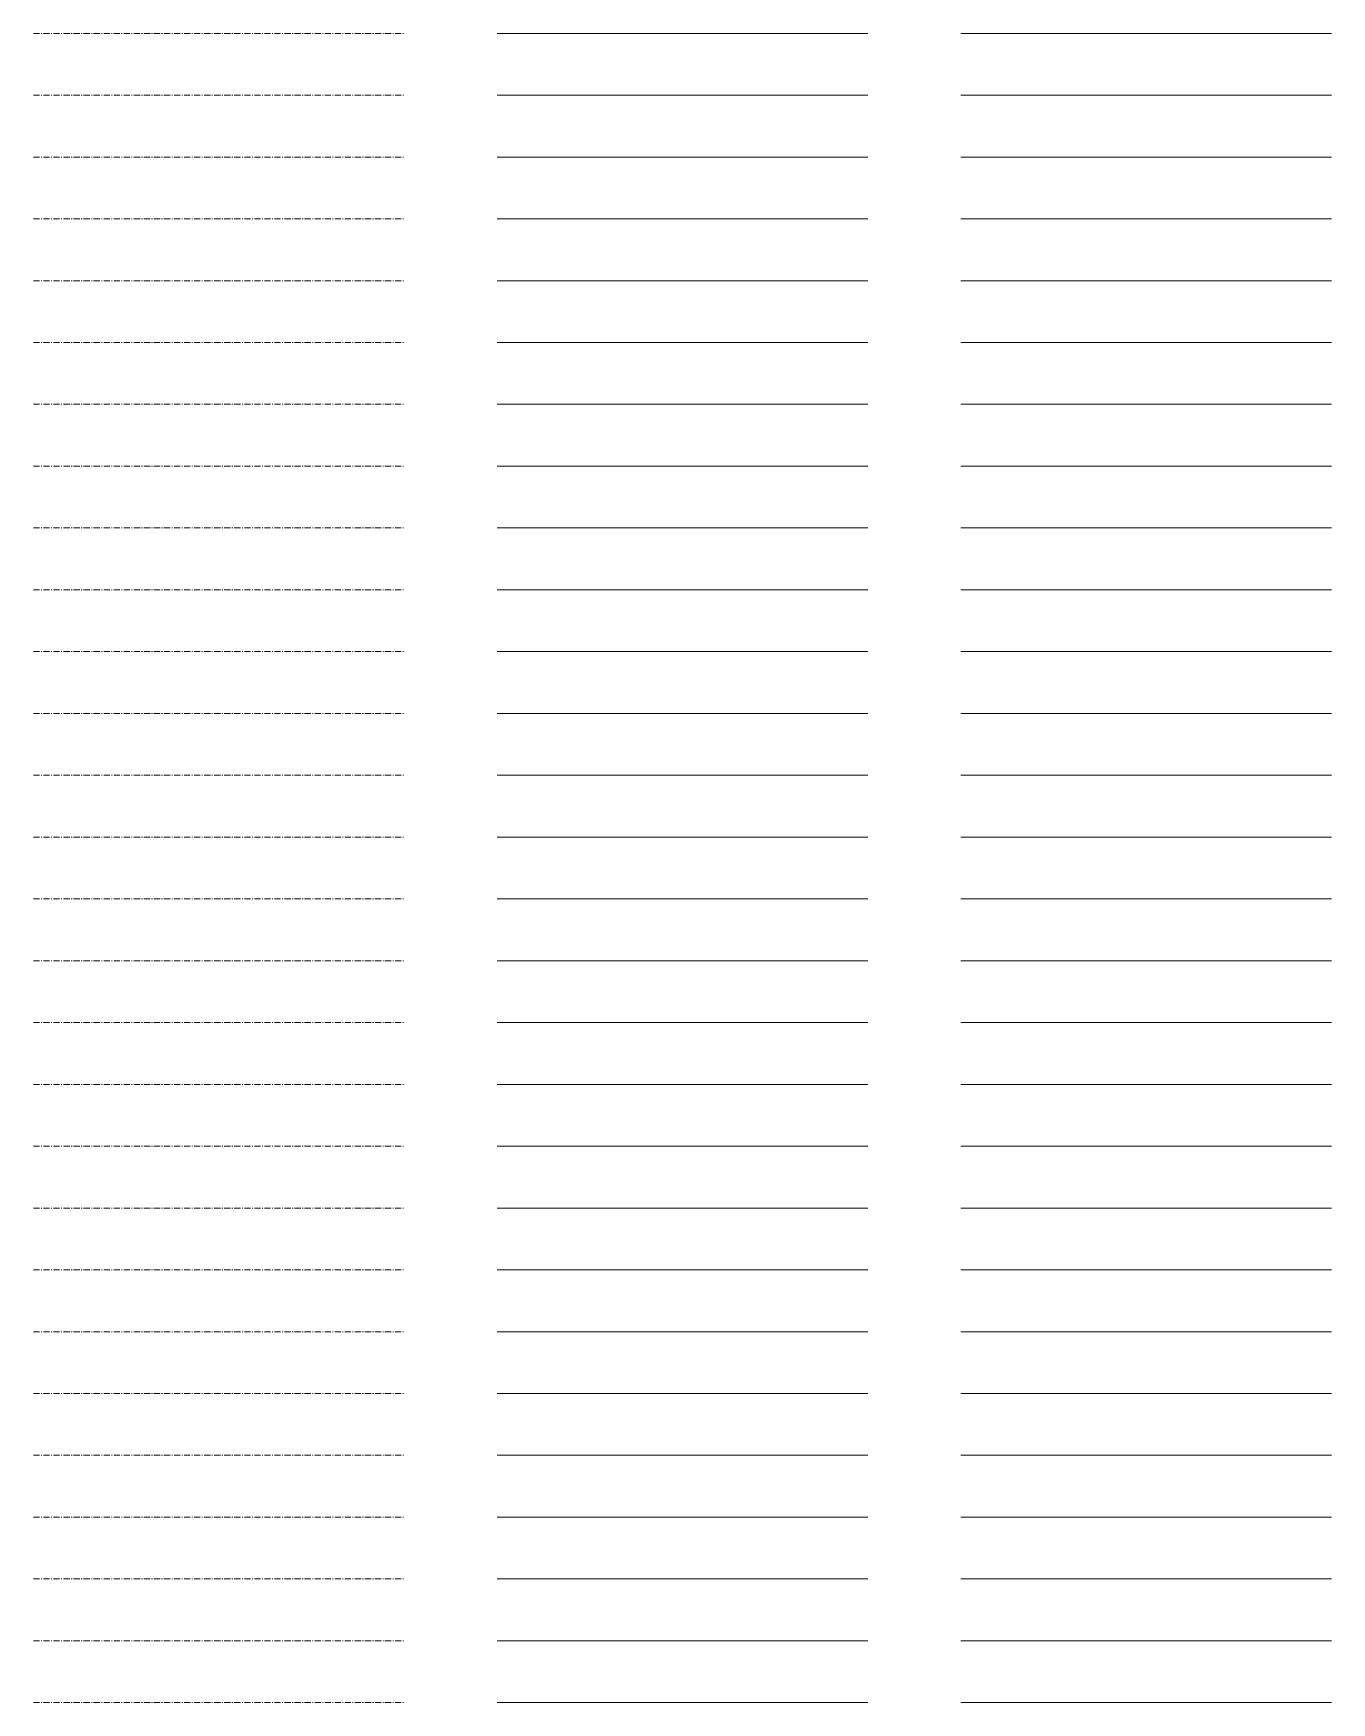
# Model space of a CAD drawing. Header units: metres. Extents: x -170 to 2070, y -13 to 17840.
# Drawn here: x 1650 to 2070, y 540 to 1080 of the extents above; entities that cross this region are included whole.
import ezdxf
from ezdxf.lldxf.tags import DXFTag

# ---------------------------------------------------------------- set-up
doc = ezdxf.new("R2010")
doc.units = ezdxf.units.M
doc.linetypes.add('KL-VERLATEN-SO', pattern=[3.25, 2, -0.5, 0.25, -0.5])
for name, color, linetype, lineweight in [('B-OI-KL-ET_LS_AANSLUITNET_230 V_3x2.5Cu as2.5-(IN BEDRIJF)-G', 14, 'Continuous', 18), ('B-OI-KL-ET_LS_AANSLUITNET_230 V_3x2.5Cu as2.5-(RESERVE)-G', 14, 'KL-RESERVE-SO', 18), ('B-OI-KL-ET_LS_AANSLUITNET_230 V_3x2.5Cu as2.5-(VERLATEN)-G', 14, 'KL-VERLATEN-SO', 18), ('B-OI-KL-ET_LS_AANSLUITNET_230 V_3x6Cu as6-(IN BEDRIJF)-G', 14, 'Continuous', 18), ('B-OI-KL-ET_LS_AANSLUITNET_230 V_3x6Cu as6-(RESERVE)-G', 14, 'KL-RESERVE-SO', 18), ('B-OI-KL-ET_LS_AANSLUITNET_230 V_3x6Cu as6-(VERLATEN)-G', 14, 'KL-VERLATEN-SO', 18), ('B-OI-KL-ET_LS_AANSLUITNET_230 V_4x10Cu as10-(IN BEDRIJF)-G', 14, 'Continuous', 18), ('B-OI-KL-ET_LS_AANSLUITNET_230 V_4x10Cu as10-(RESERVE)-G', 14, 'KL-RESERVE-SO', 18), ('B-OI-KL-ET_LS_AANSLUITNET_230 V_4x10Cu as10-(VERLATEN)-G', 14, 'KL-VERLATEN-SO', 18), ('B-OI-KL-ET_LS_AANSLUITNET_230 V_4x150Al 4x6Cu as50Cu-(IN BEDRIJF)-G', 14, 'Continuous', 18), ('B-OI-KL-ET_LS_AANSLUITNET_230 V_4x150Al 4x6Cu as50Cu-(RESERVE)-G', 14, 'KL-RESERVE-SO', 18), ('B-OI-KL-ET_LS_AANSLUITNET_230 V_4x150Al 4x6Cu as50Cu-(VERLATEN)-G', 14, 'KL-VERLATEN-SO', 18), ('B-OI-KL-ET_LS_AANSLUITNET_230 V_4x150Al as50Cu-(IN BEDRIJF)-G', 14, 'Continuous', 18), ('B-OI-KL-ET_LS_AANSLUITNET_230 V_4x150Al as50Cu-(RESERVE)-G', 14, 'KL-RESERVE-SO', 18), ('B-OI-KL-ET_LS_AANSLUITNET_230 V_4x150Al as50Cu-(VERLATEN)-G', 14, 'KL-VERLATEN-SO', 18), ('B-OI-KL-ET_LS_AANSLUITNET_230 V_4x16Cu as16-(IN BEDRIJF)-G', 14, 'Continuous', 18), ('B-OI-KL-ET_LS_AANSLUITNET_230 V_4x16Cu as16-(RESERVE)-G', 14, 'KL-RESERVE-SO', 18), ('B-OI-KL-ET_LS_AANSLUITNET_230 V_4x16Cu as16-(VERLATEN)-G', 14, 'KL-VERLATEN-SO', 18), ('B-OI-KL-ET_LS_AANSLUITNET_230 V_4x2.5Cu as2.5-(IN BEDRIJF)-G', 14, 'Continuous', 18), ('B-OI-KL-ET_LS_AANSLUITNET_230 V_4x2.5Cu as2.5-(RESERVE)-G', 14, 'KL-RESERVE-SO', 18), ('B-OI-KL-ET_LS_AANSLUITNET_230 V_4x2.5Cu as2.5-(VERLATEN)-G', 14, 'KL-VERLATEN-SO', 18), ('B-OI-KL-ET_LS_AANSLUITNET_230 V_4x50Al 4x2.5Cu as25Cu-(IN BEDRIJF)-G', 14, 'Continuous', 18), ('B-OI-KL-ET_LS_AANSLUITNET_230 V_4x50Al 4x2.5Cu as25Cu-(RESERVE)-G', 14, 'KL-RESERVE-SO', 18), ('B-OI-KL-ET_LS_AANSLUITNET_230 V_4x50Al 4x2.5Cu as25Cu-(VERLATEN)-G', 14, 'KL-VERLATEN-SO', 18), ('B-OI-KL-ET_LS_AANSLUITNET_230 V_4x6Cu as6-(IN BEDRIJF)-G', 14, 'Continuous', 18), ('B-OI-KL-ET_LS_AANSLUITNET_230 V_4x6Cu as6-(RESERVE)-G', 14, 'KL-RESERVE-SO', 18), ('B-OI-KL-ET_LS_AANSLUITNET_230 V_4x6Cu as6-(VERLATEN)-G', 14, 'KL-VERLATEN-SO', 18), ('B-OI-KL-ET_LS_AANSLUITNET_230 V_4x95Al 4x6Cu as35Cu-(IN BEDRIJF)-G', 14, 'Continuous', 18), ('B-OI-KL-ET_LS_AANSLUITNET_230 V_4x95Al 4x6Cu as35Cu-(RESERVE)-G', 14, 'KL-RESERVE-SO', 18), ('B-OI-KL-ET_LS_AANSLUITNET_230 V_4x95Al 4x6Cu as35Cu-(VERLATEN)-G', 14, 'KL-VERLATEN-SO', 18), ('B-OI-KL-ET_LS_AANSLUITNET_230 V_5x10Cu-(IN BEDRIJF)-G', 14, 'Continuous', 18), ('B-OI-KL-ET_LS_AANSLUITNET_230 V_5x10Cu-(RESERVE)-G', 14, 'KL-RESERVE-SO', 18), ('B-OI-KL-ET_LS_AANSLUITNET_230 V_5x10Cu-(VERLATEN)-G', 14, 'KL-VERLATEN-SO', 18), ('B-OI-KL-ET_LS_AANSLUITNET_230 V_5x16Cu-(IN BEDRIJF)-G', 14, 'Continuous', 18), ('B-OI-KL-ET_LS_AANSLUITNET_230 V_5x16Cu-(RESERVE)-G', 14, 'KL-RESERVE-SO', 18), ('B-OI-KL-ET_LS_AANSLUITNET_230 V_5x16Cu-(VERLATEN)-G', 14, 'KL-VERLATEN-SO', 18), ('B-OI-KL-ET_LS_AANSLUITNET_230 V_OVERIG-(IN BEDRIJF)-G', 14, 'Continuous', 18), ('B-OI-KL-ET_LS_AANSLUITNET_230 V_OVERIG-(RESERVE)-G', 14, 'KL-RESERVE-SO', 18), ('B-OI-KL-ET_LS_AANSLUITNET_230 V_OVERIG-(VERLATEN)-G', 14, 'KL-VERLATEN-SO', 18), ('B-OI-KL-ET_LS_AANSLUITNET_400 V_2x2.5Cu as2.5-(IN BEDRIJF)-G', 14, 'Continuous', 18), ('B-OI-KL-ET_LS_AANSLUITNET_400 V_2x2.5Cu as2.5-(RESERVE)-G', 14, 'KL-RESERVE-SO', 18), ('B-OI-KL-ET_LS_AANSLUITNET_400 V_2x2.5Cu as2.5-(VERLATEN)-G', 14, 'KL-VERLATEN-SO', 18), ('B-OI-KL-ET_LS_AANSLUITNET_400 V_3x10Cu as10-(IN BEDRIJF)-G', 14, 'Continuous', 18), ('B-OI-KL-ET_LS_AANSLUITNET_400 V_3x10Cu as10-(RESERVE)-G', 14, 'KL-RESERVE-SO', 18), ('B-OI-KL-ET_LS_AANSLUITNET_400 V_3x10Cu as10-(VERLATEN)-G', 14, 'KL-VERLATEN-SO', 18), ('B-OI-KL-ET_LS_AANSLUITNET_400 V_3x2.5Cu as2.5-(IN BEDRIJF)-G', 14, 'Continuous', 18), ('B-OI-KL-ET_LS_AANSLUITNET_400 V_3x2.5Cu as2.5-(RESERVE)-G', 14, 'KL-RESERVE-SO', 18), ('B-OI-KL-ET_LS_AANSLUITNET_400 V_3x2.5Cu as2.5-(VERLATEN)-G', 14, 'KL-VERLATEN-SO', 18), ('B-OI-KL-ET_LS_AANSLUITNET_400 V_3x6Cu as6-(IN BEDRIJF)-G', 14, 'Continuous', 18), ('B-OI-KL-ET_LS_AANSLUITNET_400 V_3x6Cu as6-(RESERVE)-G', 14, 'KL-RESERVE-SO', 18), ('B-OI-KL-ET_LS_AANSLUITNET_400 V_3x6Cu as6-(VERLATEN)-G', 14, 'KL-VERLATEN-SO', 18), ('B-OI-KL-ET_LS_AANSLUITNET_400 V_4x10Cu as10-(IN BEDRIJF)-G', 14, 'Continuous', 18), ('B-OI-KL-ET_LS_AANSLUITNET_400 V_4x10Cu as10-(RESERVE)-G', 14, 'KL-RESERVE-SO', 18), ('B-OI-KL-ET_LS_AANSLUITNET_400 V_4x10Cu as10-(VERLATEN)-G', 14, 'KL-VERLATEN-SO', 18), ('B-OI-KL-ET_LS_AANSLUITNET_400 V_4x150Al 4x6Cu as50Cu-(IN BEDRIJF)-G', 14, 'Continuous', 18), ('B-OI-KL-ET_LS_AANSLUITNET_400 V_4x150Al 4x6Cu as50Cu-(RESERVE)-G', 14, 'KL-RESERVE-SO', 18), ('B-OI-KL-ET_LS_AANSLUITNET_400 V_4x150Al 4x6Cu as50Cu-(VERLATEN)-G', 14, 'KL-VERLATEN-SO', 18), ('B-OI-KL-ET_LS_AANSLUITNET_400 V_4x150Al as50Cu-(IN BEDRIJF)-G', 14, 'Continuous', 18), ('B-OI-KL-ET_LS_AANSLUITNET_400 V_4x150Al as50Cu-(RESERVE)-G', 14, 'KL-RESERVE-SO', 18), ('B-OI-KL-ET_LS_AANSLUITNET_400 V_4x150Al as50Cu-(VERLATEN)-G', 14, 'KL-VERLATEN-SO', 18), ('B-OI-KL-ET_LS_AANSLUITNET_400 V_4x16Cu as16-(IN BEDRIJF)-G', 14, 'Continuous', 18), ('B-OI-KL-ET_LS_AANSLUITNET_400 V_4x16Cu as16-(RESERVE)-G', 14, 'KL-RESERVE-SO', 18), ('B-OI-KL-ET_LS_AANSLUITNET_400 V_4x16Cu as16-(VERLATEN)-G', 14, 'KL-VERLATEN-SO', 18), ('B-OI-KL-ET_LS_AANSLUITNET_400 V_4x2.5Cu as2.5-(IN BEDRIJF)-G', 14, 'Continuous', 18), ('B-OI-KL-ET_LS_AANSLUITNET_400 V_4x2.5Cu as2.5-(RESERVE)-G', 14, 'KL-RESERVE-SO', 18), ('B-OI-KL-ET_LS_AANSLUITNET_400 V_4x2.5Cu as2.5-(VERLATEN)-G', 14, 'KL-VERLATEN-SO', 18), ('B-OI-KL-ET_LS_AANSLUITNET_400 V_4x50Al 4x2.5Cu as25Cu-(IN BEDRIJF)-G', 14, 'Continuous', 18), ('B-OI-KL-ET_LS_AANSLUITNET_400 V_4x50Al 4x2.5Cu as25Cu-(RESERVE)-G', 14, 'KL-RESERVE-SO', 18), ('B-OI-KL-ET_LS_AANSLUITNET_400 V_4x50Al 4x2.5Cu as25Cu-(VERLATEN)-G', 14, 'KL-VERLATEN-SO', 18), ('B-OI-KL-ET_LS_AANSLUITNET_400 V_4x6Cu as6-(IN BEDRIJF)-G', 14, 'Continuous', 18), ('B-OI-KL-ET_LS_AANSLUITNET_400 V_4x6Cu as6-(RESERVE)-G', 14, 'KL-RESERVE-SO', 18), ('B-OI-KL-ET_LS_AANSLUITNET_400 V_4x6Cu as6-(VERLATEN)-G', 14, 'KL-VERLATEN-SO', 18), ('B-OI-KL-ET_LS_AANSLUITNET_400 V_4x95Al 4x6Cu as35Cu-(IN BEDRIJF)-G', 14, 'Continuous', 18), ('B-OI-KL-ET_LS_AANSLUITNET_400 V_4x95Al 4x6Cu as35Cu-(RESERVE)-G', 14, 'KL-RESERVE-SO', 18), ('B-OI-KL-ET_LS_AANSLUITNET_400 V_4x95Al 4x6Cu as35Cu-(VERLATEN)-G', 14, 'KL-VERLATEN-SO', 18), ('B-OI-KL-ET_LS_AANSLUITNET_400 V_5x10Cu-(IN BEDRIJF)-G', 14, 'Continuous', 18), ('B-OI-KL-ET_LS_AANSLUITNET_400 V_5x10Cu-(RESERVE)-G', 14, 'KL-RESERVE-SO', 18), ('B-OI-KL-ET_LS_AANSLUITNET_400 V_5x10Cu-(VERLATEN)-G', 14, 'KL-VERLATEN-SO', 18), ('B-OI-KL-ET_LS_AANSLUITNET_400 V_5x16Cu-(IN BEDRIJF)-G', 14, 'Continuous', 18), ('B-OI-KL-ET_LS_AANSLUITNET_400 V_5x16Cu-(RESERVE)-G', 14, 'KL-RESERVE-SO', 18), ('B-OI-KL-ET_LS_AANSLUITNET_400 V_5x16Cu-(VERLATEN)-G', 14, 'KL-VERLATEN-SO', 18), ('B-OI-KL-ET_LS_AANSLUITNET_400 V_OVERIG-(IN BEDRIJF)-G', 14, 'Continuous', 18), ('B-OI-KL-ET_LS_AANSLUITNET_400 V_OVERIG-(RESERVE)-G', 14, 'KL-RESERVE-SO', 18), ('B-OI-KL-ET_LS_AANSLUITNET_400 V_OVERIG-(VERLATEN)-G', 14, 'KL-VERLATEN-SO', 18)]:
    doc.layers.add(name, color=color, linetype=linetype, lineweight=lineweight)
tags = doc.linetypes.add('KL-RESERVE-SO', pattern='A,7,-2,["RS",Standard,S=1,R=0,X=-1,Y=-0.5],-1.5', length=10.5).pattern_tags.tags
tags[6] = DXFTag(74, 10)

msp = doc.modelspace()

# ---------------------------------------------------------------- linework, layer by layer
at = {"layer": 'B-OI-KL-ET_LS_AANSLUITNET_230 V_3x2.5Cu as2.5-(IN BEDRIJF)-G'}
msp.add_line((1950, 540), (2070, 540), dxfattribs=at)
at = {"layer": 'B-OI-KL-ET_LS_AANSLUITNET_230 V_3x2.5Cu as2.5-(RESERVE)-G'}
msp.add_line((1800, 540), (1920, 540), dxfattribs=at)
at = {"layer": 'B-OI-KL-ET_LS_AANSLUITNET_230 V_3x2.5Cu as2.5-(VERLATEN)-G'}
msp.add_line((1650, 540), (1770, 540), dxfattribs=at)
at = {"layer": 'B-OI-KL-ET_LS_AANSLUITNET_230 V_3x6Cu as6-(IN BEDRIJF)-G'}
msp.add_line((1950, 560), (2070, 560), dxfattribs=at)
at = {"layer": 'B-OI-KL-ET_LS_AANSLUITNET_230 V_3x6Cu as6-(RESERVE)-G'}
msp.add_line((1800, 560), (1920, 560), dxfattribs=at)
at = {"layer": 'B-OI-KL-ET_LS_AANSLUITNET_230 V_3x6Cu as6-(VERLATEN)-G'}
msp.add_line((1650, 560), (1770, 560), dxfattribs=at)
at = {"layer": 'B-OI-KL-ET_LS_AANSLUITNET_230 V_4x10Cu as10-(IN BEDRIJF)-G'}
msp.add_line((1950, 580), (2070, 580), dxfattribs=at)
at = {"layer": 'B-OI-KL-ET_LS_AANSLUITNET_230 V_4x10Cu as10-(RESERVE)-G'}
msp.add_line((1800, 580), (1920, 580), dxfattribs=at)
at = {"layer": 'B-OI-KL-ET_LS_AANSLUITNET_230 V_4x10Cu as10-(VERLATEN)-G'}
msp.add_line((1650, 580), (1770, 580), dxfattribs=at)
at = {"layer": 'B-OI-KL-ET_LS_AANSLUITNET_230 V_4x150Al 4x6Cu as50Cu-(IN BEDRIJF)-G'}
msp.add_line((1950, 600), (2070, 600), dxfattribs=at)
at = {"layer": 'B-OI-KL-ET_LS_AANSLUITNET_230 V_4x150Al 4x6Cu as50Cu-(RESERVE)-G'}
msp.add_line((1800, 600), (1920, 600), dxfattribs=at)
at = {"layer": 'B-OI-KL-ET_LS_AANSLUITNET_230 V_4x150Al 4x6Cu as50Cu-(VERLATEN)-G'}
msp.add_line((1650, 600), (1770, 600), dxfattribs=at)
at = {"layer": 'B-OI-KL-ET_LS_AANSLUITNET_230 V_4x150Al as50Cu-(IN BEDRIJF)-G'}
msp.add_line((1950, 620), (2070, 620), dxfattribs=at)
at = {"layer": 'B-OI-KL-ET_LS_AANSLUITNET_230 V_4x150Al as50Cu-(RESERVE)-G'}
msp.add_line((1800, 620), (1920, 620), dxfattribs=at)
at = {"layer": 'B-OI-KL-ET_LS_AANSLUITNET_230 V_4x150Al as50Cu-(VERLATEN)-G'}
msp.add_line((1650, 620), (1770, 620), dxfattribs=at)
at = {"layer": 'B-OI-KL-ET_LS_AANSLUITNET_230 V_4x16Cu as16-(IN BEDRIJF)-G'}
msp.add_line((1950, 640), (2070, 640), dxfattribs=at)
at = {"layer": 'B-OI-KL-ET_LS_AANSLUITNET_230 V_4x16Cu as16-(RESERVE)-G'}
msp.add_line((1800, 640), (1920, 640), dxfattribs=at)
at = {"layer": 'B-OI-KL-ET_LS_AANSLUITNET_230 V_4x16Cu as16-(VERLATEN)-G'}
msp.add_line((1650, 640), (1770, 640), dxfattribs=at)
at = {"layer": 'B-OI-KL-ET_LS_AANSLUITNET_230 V_4x2.5Cu as2.5-(IN BEDRIJF)-G'}
msp.add_line((1950, 660), (2070, 660), dxfattribs=at)
at = {"layer": 'B-OI-KL-ET_LS_AANSLUITNET_230 V_4x2.5Cu as2.5-(RESERVE)-G'}
msp.add_line((1800, 660), (1920, 660), dxfattribs=at)
at = {"layer": 'B-OI-KL-ET_LS_AANSLUITNET_230 V_4x2.5Cu as2.5-(VERLATEN)-G'}
msp.add_line((1650, 660), (1770, 660), dxfattribs=at)
at = {"layer": 'B-OI-KL-ET_LS_AANSLUITNET_230 V_4x50Al 4x2.5Cu as25Cu-(IN BEDRIJF)-G'}
msp.add_line((1950, 680), (2070, 680), dxfattribs=at)
at = {"layer": 'B-OI-KL-ET_LS_AANSLUITNET_230 V_4x50Al 4x2.5Cu as25Cu-(RESERVE)-G'}
msp.add_line((1800, 680), (1920, 680), dxfattribs=at)
at = {"layer": 'B-OI-KL-ET_LS_AANSLUITNET_230 V_4x50Al 4x2.5Cu as25Cu-(VERLATEN)-G'}
msp.add_line((1650, 680), (1770, 680), dxfattribs=at)
at = {"layer": 'B-OI-KL-ET_LS_AANSLUITNET_230 V_4x6Cu as6-(IN BEDRIJF)-G'}
msp.add_line((1950, 700), (2070, 700), dxfattribs=at)
at = {"layer": 'B-OI-KL-ET_LS_AANSLUITNET_230 V_4x6Cu as6-(RESERVE)-G'}
msp.add_line((1800, 700), (1920, 700), dxfattribs=at)
at = {"layer": 'B-OI-KL-ET_LS_AANSLUITNET_230 V_4x6Cu as6-(VERLATEN)-G'}
msp.add_line((1650, 700), (1770, 700), dxfattribs=at)
at = {"layer": 'B-OI-KL-ET_LS_AANSLUITNET_230 V_4x95Al 4x6Cu as35Cu-(IN BEDRIJF)-G'}
msp.add_line((1950, 720), (2070, 720), dxfattribs=at)
at = {"layer": 'B-OI-KL-ET_LS_AANSLUITNET_230 V_4x95Al 4x6Cu as35Cu-(RESERVE)-G'}
msp.add_line((1800, 720), (1920, 720), dxfattribs=at)
at = {"layer": 'B-OI-KL-ET_LS_AANSLUITNET_230 V_4x95Al 4x6Cu as35Cu-(VERLATEN)-G'}
msp.add_line((1650, 720), (1770, 720), dxfattribs=at)
at = {"layer": 'B-OI-KL-ET_LS_AANSLUITNET_230 V_5x10Cu-(IN BEDRIJF)-G'}
msp.add_line((1950, 740), (2070, 740), dxfattribs=at)
at = {"layer": 'B-OI-KL-ET_LS_AANSLUITNET_230 V_5x10Cu-(RESERVE)-G'}
msp.add_line((1800, 740), (1920, 740), dxfattribs=at)
at = {"layer": 'B-OI-KL-ET_LS_AANSLUITNET_230 V_5x10Cu-(VERLATEN)-G'}
msp.add_line((1650, 740), (1770, 740), dxfattribs=at)
at = {"layer": 'B-OI-KL-ET_LS_AANSLUITNET_230 V_5x16Cu-(IN BEDRIJF)-G'}
msp.add_line((1950, 760), (2070, 760), dxfattribs=at)
at = {"layer": 'B-OI-KL-ET_LS_AANSLUITNET_230 V_5x16Cu-(RESERVE)-G'}
msp.add_line((1800, 760), (1920, 760), dxfattribs=at)
at = {"layer": 'B-OI-KL-ET_LS_AANSLUITNET_230 V_5x16Cu-(VERLATEN)-G'}
msp.add_line((1650, 760), (1770, 760), dxfattribs=at)
at = {"layer": 'B-OI-KL-ET_LS_AANSLUITNET_230 V_OVERIG-(IN BEDRIJF)-G'}
msp.add_line((1950, 780), (2070, 780), dxfattribs=at)
at = {"layer": 'B-OI-KL-ET_LS_AANSLUITNET_230 V_OVERIG-(RESERVE)-G'}
msp.add_line((1800, 780), (1920, 780), dxfattribs=at)
at = {"layer": 'B-OI-KL-ET_LS_AANSLUITNET_230 V_OVERIG-(VERLATEN)-G'}
msp.add_line((1650, 780), (1770, 780), dxfattribs=at)
at = {"layer": 'B-OI-KL-ET_LS_AANSLUITNET_400 V_2x2.5Cu as2.5-(IN BEDRIJF)-G'}
msp.add_line((1950, 800), (2070, 800), dxfattribs=at)
at = {"layer": 'B-OI-KL-ET_LS_AANSLUITNET_400 V_2x2.5Cu as2.5-(RESERVE)-G'}
msp.add_line((1800, 800), (1920, 800), dxfattribs=at)
at = {"layer": 'B-OI-KL-ET_LS_AANSLUITNET_400 V_2x2.5Cu as2.5-(VERLATEN)-G'}
msp.add_line((1650, 800), (1770, 800), dxfattribs=at)
at = {"layer": 'B-OI-KL-ET_LS_AANSLUITNET_400 V_3x10Cu as10-(IN BEDRIJF)-G'}
msp.add_line((1950, 820), (2070, 820), dxfattribs=at)
at = {"layer": 'B-OI-KL-ET_LS_AANSLUITNET_400 V_3x10Cu as10-(RESERVE)-G'}
msp.add_line((1800, 820), (1920, 820), dxfattribs=at)
at = {"layer": 'B-OI-KL-ET_LS_AANSLUITNET_400 V_3x10Cu as10-(VERLATEN)-G'}
msp.add_line((1650, 820), (1770, 820), dxfattribs=at)
at = {"layer": 'B-OI-KL-ET_LS_AANSLUITNET_400 V_3x2.5Cu as2.5-(IN BEDRIJF)-G'}
msp.add_line((1950, 840), (2070, 840), dxfattribs=at)
at = {"layer": 'B-OI-KL-ET_LS_AANSLUITNET_400 V_3x2.5Cu as2.5-(RESERVE)-G'}
msp.add_line((1800, 840), (1920, 840), dxfattribs=at)
at = {"layer": 'B-OI-KL-ET_LS_AANSLUITNET_400 V_3x2.5Cu as2.5-(VERLATEN)-G'}
msp.add_line((1650, 840), (1770, 840), dxfattribs=at)
at = {"layer": 'B-OI-KL-ET_LS_AANSLUITNET_400 V_3x6Cu as6-(IN BEDRIJF)-G'}
msp.add_line((1950, 860), (2070, 860), dxfattribs=at)
at = {"layer": 'B-OI-KL-ET_LS_AANSLUITNET_400 V_3x6Cu as6-(RESERVE)-G'}
msp.add_line((1800, 860), (1920, 860), dxfattribs=at)
at = {"layer": 'B-OI-KL-ET_LS_AANSLUITNET_400 V_3x6Cu as6-(VERLATEN)-G'}
msp.add_line((1650, 860), (1770, 860), dxfattribs=at)
at = {"layer": 'B-OI-KL-ET_LS_AANSLUITNET_400 V_4x10Cu as10-(IN BEDRIJF)-G'}
msp.add_line((1950, 880), (2070, 880), dxfattribs=at)
at = {"layer": 'B-OI-KL-ET_LS_AANSLUITNET_400 V_4x10Cu as10-(RESERVE)-G'}
msp.add_line((1800, 880), (1920, 880), dxfattribs=at)
at = {"layer": 'B-OI-KL-ET_LS_AANSLUITNET_400 V_4x10Cu as10-(VERLATEN)-G'}
msp.add_line((1650, 880), (1770, 880), dxfattribs=at)
at = {"layer": 'B-OI-KL-ET_LS_AANSLUITNET_400 V_4x150Al 4x6Cu as50Cu-(IN BEDRIJF)-G'}
msp.add_line((1950, 900), (2070, 900), dxfattribs=at)
at = {"layer": 'B-OI-KL-ET_LS_AANSLUITNET_400 V_4x150Al 4x6Cu as50Cu-(RESERVE)-G'}
msp.add_line((1800, 900), (1920, 900), dxfattribs=at)
at = {"layer": 'B-OI-KL-ET_LS_AANSLUITNET_400 V_4x150Al 4x6Cu as50Cu-(VERLATEN)-G'}
msp.add_line((1650, 900), (1770, 900), dxfattribs=at)
at = {"layer": 'B-OI-KL-ET_LS_AANSLUITNET_400 V_4x150Al as50Cu-(IN BEDRIJF)-G'}
msp.add_line((1950, 920), (2070, 920), dxfattribs=at)
at = {"layer": 'B-OI-KL-ET_LS_AANSLUITNET_400 V_4x150Al as50Cu-(RESERVE)-G'}
msp.add_line((1800, 920), (1920, 920), dxfattribs=at)
at = {"layer": 'B-OI-KL-ET_LS_AANSLUITNET_400 V_4x150Al as50Cu-(VERLATEN)-G'}
msp.add_line((1650, 920), (1770, 920), dxfattribs=at)
at = {"layer": 'B-OI-KL-ET_LS_AANSLUITNET_400 V_4x16Cu as16-(IN BEDRIJF)-G'}
msp.add_line((1950, 940), (2070, 940), dxfattribs=at)
at = {"layer": 'B-OI-KL-ET_LS_AANSLUITNET_400 V_4x16Cu as16-(RESERVE)-G'}
msp.add_line((1800, 940), (1920, 940), dxfattribs=at)
at = {"layer": 'B-OI-KL-ET_LS_AANSLUITNET_400 V_4x16Cu as16-(VERLATEN)-G'}
msp.add_line((1650, 940), (1770, 940), dxfattribs=at)
at = {"layer": 'B-OI-KL-ET_LS_AANSLUITNET_400 V_4x2.5Cu as2.5-(IN BEDRIJF)-G'}
msp.add_line((1950, 960), (2070, 960), dxfattribs=at)
at = {"layer": 'B-OI-KL-ET_LS_AANSLUITNET_400 V_4x2.5Cu as2.5-(RESERVE)-G'}
msp.add_line((1800, 960), (1920, 960), dxfattribs=at)
at = {"layer": 'B-OI-KL-ET_LS_AANSLUITNET_400 V_4x2.5Cu as2.5-(VERLATEN)-G'}
msp.add_line((1650, 960), (1770, 960), dxfattribs=at)
at = {"layer": 'B-OI-KL-ET_LS_AANSLUITNET_400 V_4x50Al 4x2.5Cu as25Cu-(IN BEDRIJF)-G'}
msp.add_line((1950, 980), (2070, 980), dxfattribs=at)
at = {"layer": 'B-OI-KL-ET_LS_AANSLUITNET_400 V_4x50Al 4x2.5Cu as25Cu-(RESERVE)-G'}
msp.add_line((1800, 980), (1920, 980), dxfattribs=at)
at = {"layer": 'B-OI-KL-ET_LS_AANSLUITNET_400 V_4x50Al 4x2.5Cu as25Cu-(VERLATEN)-G'}
msp.add_line((1650, 980), (1770, 980), dxfattribs=at)
at = {"layer": 'B-OI-KL-ET_LS_AANSLUITNET_400 V_4x6Cu as6-(IN BEDRIJF)-G'}
msp.add_line((1950, 1000), (2070, 1000), dxfattribs=at)
at = {"layer": 'B-OI-KL-ET_LS_AANSLUITNET_400 V_4x6Cu as6-(RESERVE)-G'}
msp.add_line((1800, 1000), (1920, 1000), dxfattribs=at)
at = {"layer": 'B-OI-KL-ET_LS_AANSLUITNET_400 V_4x6Cu as6-(VERLATEN)-G'}
msp.add_line((1650, 1000), (1770, 1000), dxfattribs=at)
at = {"layer": 'B-OI-KL-ET_LS_AANSLUITNET_400 V_4x95Al 4x6Cu as35Cu-(IN BEDRIJF)-G'}
msp.add_line((1950, 1020), (2070, 1020), dxfattribs=at)
at = {"layer": 'B-OI-KL-ET_LS_AANSLUITNET_400 V_4x95Al 4x6Cu as35Cu-(RESERVE)-G'}
msp.add_line((1800, 1020), (1920, 1020), dxfattribs=at)
at = {"layer": 'B-OI-KL-ET_LS_AANSLUITNET_400 V_4x95Al 4x6Cu as35Cu-(VERLATEN)-G'}
msp.add_line((1650, 1020), (1770, 1020), dxfattribs=at)
at = {"layer": 'B-OI-KL-ET_LS_AANSLUITNET_400 V_5x10Cu-(IN BEDRIJF)-G'}
msp.add_line((1950, 1040), (2070, 1040), dxfattribs=at)
at = {"layer": 'B-OI-KL-ET_LS_AANSLUITNET_400 V_5x10Cu-(RESERVE)-G'}
msp.add_line((1800, 1040), (1920, 1040), dxfattribs=at)
at = {"layer": 'B-OI-KL-ET_LS_AANSLUITNET_400 V_5x10Cu-(VERLATEN)-G'}
msp.add_line((1650, 1040), (1770, 1040), dxfattribs=at)
at = {"layer": 'B-OI-KL-ET_LS_AANSLUITNET_400 V_5x16Cu-(IN BEDRIJF)-G'}
msp.add_line((1950, 1060), (2070, 1060), dxfattribs=at)
at = {"layer": 'B-OI-KL-ET_LS_AANSLUITNET_400 V_5x16Cu-(RESERVE)-G'}
msp.add_line((1800, 1060), (1920, 1060), dxfattribs=at)
at = {"layer": 'B-OI-KL-ET_LS_AANSLUITNET_400 V_5x16Cu-(VERLATEN)-G'}
msp.add_line((1650, 1060), (1770, 1060), dxfattribs=at)
at = {"layer": 'B-OI-KL-ET_LS_AANSLUITNET_400 V_OVERIG-(IN BEDRIJF)-G'}
msp.add_line((1950, 1080), (2070, 1080), dxfattribs=at)
at = {"layer": 'B-OI-KL-ET_LS_AANSLUITNET_400 V_OVERIG-(RESERVE)-G'}
msp.add_line((1800, 1080), (1920, 1080), dxfattribs=at)
at = {"layer": 'B-OI-KL-ET_LS_AANSLUITNET_400 V_OVERIG-(VERLATEN)-G'}
msp.add_line((1650, 1080), (1770, 1080), dxfattribs=at)

doc.saveas('drawing.dxf')
